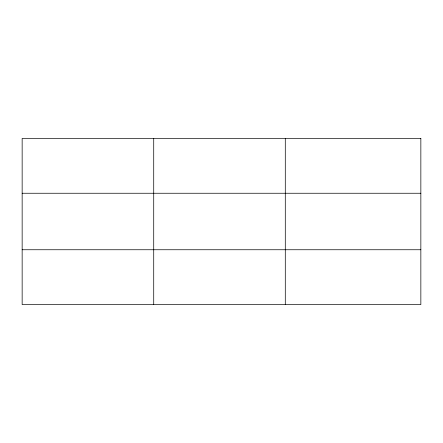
<?xml version="1.0" encoding="UTF-8"?>
<svg xmlns="http://www.w3.org/2000/svg" width="443" height="443" viewBox="0 0 443 443"><rect width="100%" height="100%" fill="white"/><g stroke="black" fill="none" stroke-linecap="round" stroke-linejoin="round"><path stroke-width="0.66" d="M153.721 138.426L153.721 304.574M285.292 138.426L285.292 304.574M22.15 193.253L420.85 193.253M22.15 249.747L420.85 249.747M420.85 138.426L22.15 138.426L22.15 304.574L420.85 304.574L420.85 138.426"/></g></svg>
